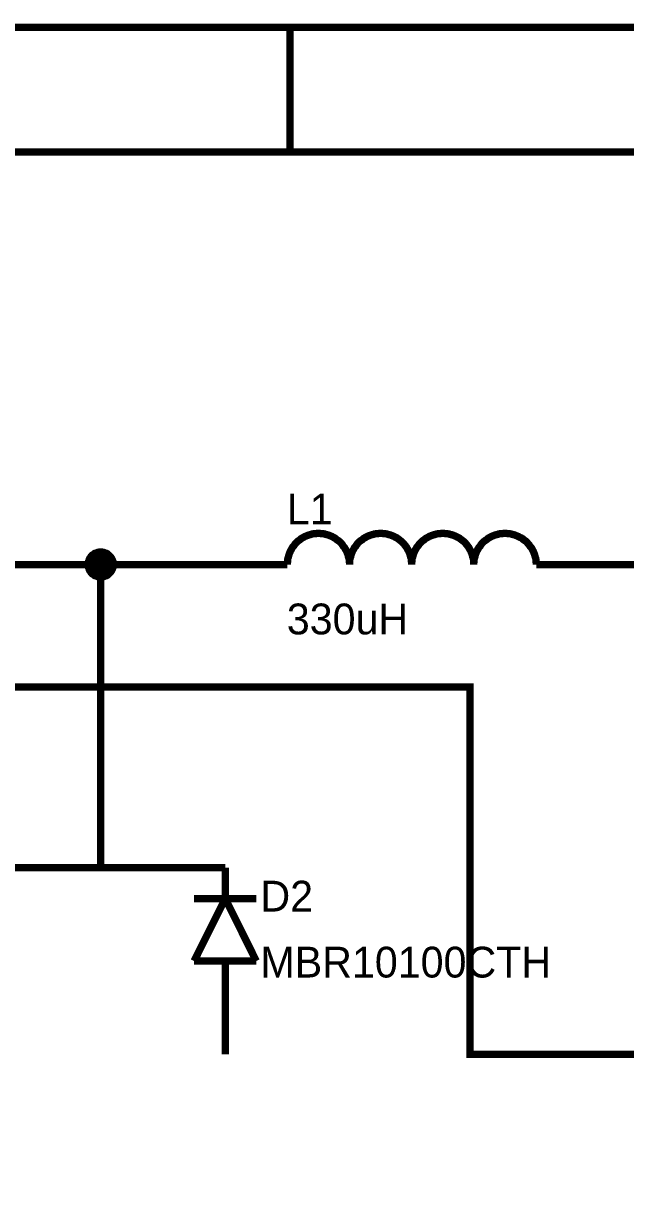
# Model space of a CAD drawing. Header units: millimetres. Extents: x 0 to 394, y 0 to 282.
# Drawn here: x 136.77 to 161.36, y 234.02 to 282.09 of the extents above; entities that cross this region are included whole.
import ezdxf

# ---------------------------------------------------------------- set-up
doc = ezdxf.new("R2010")
doc.units = ezdxf.units.MM
doc.layers.add('Sheet', color=255, linetype='Continuous')

msp = doc.modelspace()

# ---------------------------------------------------------------- linework, layer by layer
at = {"layer": 'Sheet'}
for points, const_width in [([(0.022, 281.94), (393.7, 281.94), (393.7, 0), (0.022, 0), (0.022, 281.94)], 0.3), ([(0.022, 281.94), (0.022, 0), (393.7, 0), (393.7, 281.94), (0.022, 281.94), (0.022, 281.94)], 0.0991), ([(5.099, 276.841), (388.624, 276.841), (388.624, 5.076), (5.099, 5.076), (5.099, 276.841)], 0.3), ([(5.099, 276.841), (5.099, 5.076), (388.624, 5.076), (388.624, 276.841), (5.099, 276.841), (5.099, 276.841)], 0.0991)]:
    msp.add_lwpolyline(points, close=True, dxfattribs=dict(at, const_width=const_width))
for points, const_width in [([(147.649, 281.94), (147.649, 276.852)], 0.3), ([(148.817, 261.264), (148.749, 261.264), (148.693, 261.253), (148.626, 261.253), (148.558, 261.241), (148.502, 261.219), (148.446, 261.208), (148.379, 261.185), (148.323, 261.163), (148.266, 261.14), (148.21, 261.107), (148.165, 261.084), (148.109, 261.051), (148.064, 261.006), (148.008, 260.972), (147.963, 260.938), (147.918, 260.893), (147.873, 260.848), (147.84, 260.803), (147.806, 260.747), (147.761, 260.702), (147.727, 260.646), (147.705, 260.601), (147.671, 260.545), (147.649, 260.489), (147.626, 260.433), (147.604, 260.365), (147.593, 260.309), (147.57, 260.253), (147.559, 260.186), (147.559, 260.118), (147.548, 260.062), (147.548, 259.995)], 0.3), ([(150.086, 259.995), (150.086, 260.062), (150.075, 260.118), (150.075, 260.186), (150.063, 260.253), (150.041, 260.309), (150.03, 260.365), (150.007, 260.433), (149.985, 260.489), (149.962, 260.545), (149.929, 260.601), (149.906, 260.646), (149.872, 260.702), (149.827, 260.747), (149.794, 260.803), (149.76, 260.848), (149.715, 260.893), (149.67, 260.938), (149.625, 260.972), (149.569, 261.006), (149.524, 261.051), (149.468, 261.084), (149.423, 261.107), (149.367, 261.14), (149.311, 261.163), (149.255, 261.185), (149.187, 261.208), (149.131, 261.219), (149.075, 261.241), (149.008, 261.253), (148.94, 261.253), (148.884, 261.264), (148.817, 261.264)], 0.3), ([(148.817, 261.264), (148.817, 261.264), (148.817, 261.264), (148.817, 261.264), (148.817, 261.264), (148.817, 261.264), (148.817, 261.264), (148.817, 261.264), (148.817, 261.264), (148.817, 261.264), (148.817, 261.264), (148.817, 261.264), (148.817, 261.264), (148.817, 261.264), (148.817, 261.264), (148.817, 261.264), (148.817, 261.264), (148.817, 261.264), (148.817, 261.264), (148.817, 261.264), (148.817, 261.264), (148.817, 261.264), (148.817, 261.264), (148.817, 261.264), (148.817, 261.264), (148.817, 261.264), (148.817, 261.264), (148.817, 261.264), (148.817, 261.264), (148.817, 261.264), (148.817, 261.264), (148.817, 261.264), (148.817, 261.264)], 0.3), ([(151.355, 261.264), (151.287, 261.264), (151.231, 261.253), (151.164, 261.253), (151.097, 261.241), (151.04, 261.219), (150.984, 261.208), (150.917, 261.185), (150.861, 261.163), (150.805, 261.14), (150.748, 261.107), (150.703, 261.084), (150.647, 261.051), (150.602, 261.006), (150.546, 260.972), (150.501, 260.938), (150.456, 260.893), (150.411, 260.848), (150.378, 260.803), (150.344, 260.747), (150.299, 260.702), (150.265, 260.646), (150.243, 260.601), (150.209, 260.545), (150.187, 260.489), (150.164, 260.433), (150.142, 260.365), (150.131, 260.309), (150.108, 260.253), (150.097, 260.186), (150.097, 260.118), (150.086, 260.062), (150.086, 259.995)], 0.3), ([(152.624, 259.995), (152.624, 260.062), (152.613, 260.118), (152.613, 260.186), (152.601, 260.253), (152.579, 260.309), (152.568, 260.365), (152.545, 260.433), (152.523, 260.489), (152.5, 260.545), (152.467, 260.601), (152.444, 260.646), (152.411, 260.702), (152.377, 260.747), (152.332, 260.803), (152.298, 260.848), (152.253, 260.893), (152.208, 260.938), (152.163, 260.972), (152.119, 261.006), (152.062, 261.051), (152.017, 261.084), (151.961, 261.107), (151.905, 261.14), (151.849, 261.163), (151.793, 261.185), (151.737, 261.208), (151.669, 261.219), (151.613, 261.241), (151.546, 261.253), (151.49, 261.253), (151.422, 261.264), (151.355, 261.264)], 0.3), ([(151.355, 261.264), (151.355, 261.264), (151.355, 261.264), (151.355, 261.264), (151.355, 261.264), (151.355, 261.264), (151.355, 261.264), (151.355, 261.264), (151.355, 261.264), (151.355, 261.264), (151.355, 261.264), (151.355, 261.264), (151.355, 261.264), (151.355, 261.264), (151.355, 261.264), (151.355, 261.264), (151.355, 261.264), (151.355, 261.264), (151.355, 261.264), (151.355, 261.264), (151.355, 261.264), (151.355, 261.264), (151.355, 261.264), (151.355, 261.264), (151.355, 261.264), (151.355, 261.264), (151.355, 261.264), (151.355, 261.264), (151.355, 261.264), (151.355, 261.264), (151.355, 261.264), (151.355, 261.264), (151.355, 261.264)], 0.3), ([(153.893, 261.264), (153.826, 261.264), (153.769, 261.253), (153.702, 261.253), (153.635, 261.241), (153.578, 261.219), (153.522, 261.208), (153.455, 261.185), (153.399, 261.163), (153.343, 261.14), (153.286, 261.107), (153.242, 261.084), (153.185, 261.051), (153.14, 261.006), (153.084, 260.972), (153.039, 260.938), (152.994, 260.893), (152.95, 260.848), (152.916, 260.803), (152.882, 260.747), (152.837, 260.702), (152.804, 260.646), (152.781, 260.601), (152.747, 260.545), (152.725, 260.489), (152.703, 260.433), (152.68, 260.365), (152.669, 260.309), (152.646, 260.253), (152.635, 260.186), (152.635, 260.118), (152.624, 260.062), (152.624, 259.995)], 0.3), ([(155.162, 259.995), (155.162, 260.062), (155.151, 260.118), (155.151, 260.186), (155.14, 260.253), (155.117, 260.309), (155.106, 260.365), (155.083, 260.433), (155.061, 260.489), (155.038, 260.545), (155.005, 260.601), (154.982, 260.646), (154.949, 260.702), (154.915, 260.747), (154.87, 260.803), (154.836, 260.848), (154.791, 260.893), (154.746, 260.938), (154.702, 260.972), (154.657, 261.006), (154.6, 261.051), (154.556, 261.084), (154.499, 261.107), (154.443, 261.14), (154.387, 261.163), (154.331, 261.185), (154.275, 261.208), (154.207, 261.219), (154.151, 261.241), (154.084, 261.253), (154.028, 261.253), (153.96, 261.264), (153.893, 261.264)], 0.3), ([(153.893, 261.264), (153.893, 261.264), (153.893, 261.264), (153.893, 261.264), (153.893, 261.264), (153.893, 261.264), (153.893, 261.264), (153.893, 261.264), (153.893, 261.264), (153.893, 261.264), (153.893, 261.264), (153.893, 261.264), (153.893, 261.264), (153.893, 261.264), (153.893, 261.264), (153.893, 261.264), (153.893, 261.264), (153.893, 261.264), (153.893, 261.264), (153.893, 261.264), (153.893, 261.264), (153.893, 261.264), (153.893, 261.264), (153.893, 261.264), (153.893, 261.264), (153.893, 261.264), (153.893, 261.264), (153.893, 261.264), (153.893, 261.264), (153.893, 261.264), (153.893, 261.264), (153.893, 261.264), (153.893, 261.264)], 0.3), ([(156.431, 261.264), (156.364, 261.264), (156.308, 261.253), (156.24, 261.253), (156.173, 261.241), (156.117, 261.219), (156.06, 261.208), (155.993, 261.185), (155.937, 261.163), (155.881, 261.14), (155.825, 261.107), (155.78, 261.084), (155.724, 261.051), (155.679, 261.006), (155.622, 260.972), (155.578, 260.938), (155.533, 260.893), (155.488, 260.848), (155.454, 260.803), (155.42, 260.747), (155.375, 260.702), (155.342, 260.646), (155.319, 260.601), (155.286, 260.545), (155.263, 260.489), (155.241, 260.433), (155.218, 260.365), (155.207, 260.309), (155.184, 260.253), (155.173, 260.186), (155.173, 260.118), (155.162, 260.062), (155.162, 259.995)], 0.3), ([(157.711, 259.995), (157.711, 260.062), (157.7, 260.118), (157.7, 260.186), (157.689, 260.253), (157.666, 260.309), (157.655, 260.365), (157.633, 260.433), (157.61, 260.489), (157.588, 260.545), (157.554, 260.601), (157.532, 260.646), (157.498, 260.702), (157.453, 260.747), (157.419, 260.803), (157.374, 260.848), (157.341, 260.893), (157.296, 260.938), (157.251, 260.972), (157.195, 261.006), (157.15, 261.051), (157.094, 261.084), (157.038, 261.107), (156.981, 261.14), (156.925, 261.163), (156.869, 261.185), (156.813, 261.208), (156.757, 261.219), (156.689, 261.241), (156.622, 261.253), (156.566, 261.253), (156.498, 261.264), (156.431, 261.264)], 0.3), ([(156.431, 261.264), (156.431, 261.264), (156.431, 261.264), (156.431, 261.264), (156.431, 261.264), (156.431, 261.264), (156.431, 261.264), (156.431, 261.264), (156.431, 261.264), (156.431, 261.264), (156.431, 261.264), (156.431, 261.264), (156.431, 261.264), (156.431, 261.264), (156.431, 261.264), (156.431, 261.264), (156.431, 261.264), (156.431, 261.264), (156.431, 261.264), (156.431, 261.264), (156.431, 261.264), (156.431, 261.264), (156.431, 261.264), (156.431, 261.264), (156.431, 261.264), (156.431, 261.264), (156.431, 261.264), (156.431, 261.264), (156.431, 261.264), (156.431, 261.264), (156.431, 261.264), (156.431, 261.264), (156.431, 261.264)], 0.3), ([(139.417, 259.995), (139.417, 260.017), (139.417, 260.051), (139.428, 260.073), (139.428, 260.096), (139.428, 260.118), (139.439, 260.141), (139.45, 260.175), (139.462, 260.197), (139.462, 260.219), (139.473, 260.242), (139.484, 260.253), (139.507, 260.276), (139.518, 260.298), (139.529, 260.321), (139.551, 260.332), (139.563, 260.354), (139.585, 260.365), (139.596, 260.388), (139.619, 260.399), (139.641, 260.41), (139.664, 260.433), (139.675, 260.444), (139.697, 260.455), (139.72, 260.455), (139.742, 260.467), (139.776, 260.478), (139.799, 260.489), (139.821, 260.489), (139.843, 260.489), (139.866, 260.5), (139.9, 260.5), (139.922, 260.5)], 0.3), ([(139.417, 259.995), (139.417, 260.017), (139.417, 260.051), (139.428, 260.073), (139.428, 260.096), (139.428, 260.118), (139.439, 260.141), (139.45, 260.175), (139.462, 260.197), (139.462, 260.219), (139.473, 260.242), (139.484, 260.253), (139.507, 260.276), (139.518, 260.298), (139.529, 260.321), (139.551, 260.332), (139.563, 260.354), (139.585, 260.365), (139.596, 260.388), (139.619, 260.399), (139.641, 260.41), (139.664, 260.433), (139.675, 260.444), (139.697, 260.455), (139.72, 260.455), (139.742, 260.467), (139.776, 260.478), (139.799, 260.489), (139.821, 260.489), (139.843, 260.489), (139.866, 260.5), (139.9, 260.5), (139.922, 260.5)], 0.3), ([(139.417, 259.995), (139.417, 260.017), (139.417, 260.051), (139.428, 260.073), (139.428, 260.096), (139.428, 260.118), (139.439, 260.141), (139.45, 260.175), (139.462, 260.197), (139.462, 260.219), (139.473, 260.242), (139.484, 260.253), (139.507, 260.276), (139.518, 260.298), (139.529, 260.321), (139.551, 260.332), (139.563, 260.354), (139.585, 260.365), (139.596, 260.388), (139.619, 260.399), (139.641, 260.41), (139.664, 260.433), (139.675, 260.444), (139.697, 260.455), (139.72, 260.455), (139.742, 260.467), (139.776, 260.478), (139.799, 260.489), (139.821, 260.489), (139.843, 260.489), (139.866, 260.5), (139.9, 260.5), (139.922, 260.5)], 0.3), ([(139.417, 259.995), (139.417, 260.017), (139.417, 260.051), (139.428, 260.073), (139.428, 260.096), (139.428, 260.118), (139.439, 260.141), (139.45, 260.175), (139.462, 260.197), (139.462, 260.219), (139.473, 260.242), (139.484, 260.253), (139.507, 260.276), (139.518, 260.298), (139.529, 260.321), (139.551, 260.332), (139.563, 260.354), (139.585, 260.365), (139.596, 260.388), (139.619, 260.399), (139.641, 260.41), (139.664, 260.433), (139.675, 260.444), (139.697, 260.455), (139.72, 260.455), (139.742, 260.467), (139.776, 260.478), (139.799, 260.489), (139.821, 260.489), (139.843, 260.489), (139.866, 260.5), (139.9, 260.5), (139.922, 260.5)], 0.3), ([(139.417, 259.995), (139.417, 260.017), (139.417, 260.051), (139.428, 260.073), (139.428, 260.096), (139.428, 260.118), (139.439, 260.141), (139.45, 260.175), (139.462, 260.197), (139.462, 260.219), (139.473, 260.242), (139.484, 260.253), (139.507, 260.276), (139.518, 260.298), (139.529, 260.321), (139.551, 260.332), (139.563, 260.354), (139.585, 260.365), (139.596, 260.388), (139.619, 260.399), (139.641, 260.41), (139.664, 260.433), (139.675, 260.444), (139.697, 260.455), (139.72, 260.455), (139.742, 260.467), (139.776, 260.478), (139.799, 260.489), (139.821, 260.489), (139.843, 260.489), (139.866, 260.5), (139.9, 260.5), (139.922, 260.5)], 0.0991), ([(139.417, 259.995), (139.417, 260.017), (139.417, 260.051), (139.428, 260.073), (139.428, 260.096), (139.428, 260.118), (139.439, 260.141), (139.45, 260.175), (139.462, 260.197), (139.462, 260.219), (139.473, 260.242), (139.484, 260.253), (139.507, 260.276), (139.518, 260.298), (139.529, 260.321), (139.551, 260.332), (139.563, 260.354), (139.585, 260.365), (139.596, 260.388), (139.619, 260.399), (139.641, 260.41), (139.664, 260.433), (139.675, 260.444), (139.697, 260.455), (139.72, 260.455), (139.742, 260.467), (139.776, 260.478), (139.799, 260.489), (139.821, 260.489), (139.843, 260.489), (139.866, 260.5), (139.9, 260.5), (139.922, 260.5)], 0.0991), ([(139.417, 259.995), (139.417, 260.017), (139.417, 260.051), (139.428, 260.073), (139.428, 260.096), (139.428, 260.118), (139.439, 260.141), (139.45, 260.175), (139.462, 260.197), (139.462, 260.219), (139.473, 260.242), (139.484, 260.253), (139.507, 260.276), (139.518, 260.298), (139.529, 260.321), (139.551, 260.332), (139.563, 260.354), (139.585, 260.365), (139.596, 260.388), (139.619, 260.399), (139.641, 260.41), (139.664, 260.433), (139.675, 260.444), (139.697, 260.455), (139.72, 260.455), (139.742, 260.467), (139.776, 260.478), (139.799, 260.489), (139.821, 260.489), (139.843, 260.489), (139.866, 260.5), (139.9, 260.5), (139.922, 260.5)], 0.0991), ([(139.417, 259.995), (139.417, 260.017), (139.417, 260.051), (139.428, 260.073), (139.428, 260.096), (139.428, 260.118), (139.439, 260.141), (139.45, 260.175), (139.462, 260.197), (139.462, 260.219), (139.473, 260.242), (139.484, 260.253), (139.507, 260.276), (139.518, 260.298), (139.529, 260.321), (139.551, 260.332), (139.563, 260.354), (139.585, 260.365), (139.596, 260.388), (139.619, 260.399), (139.641, 260.41), (139.664, 260.433), (139.675, 260.444), (139.697, 260.455), (139.72, 260.455), (139.742, 260.467), (139.776, 260.478), (139.799, 260.489), (139.821, 260.489), (139.843, 260.489), (139.866, 260.5), (139.9, 260.5), (139.922, 260.5)], 0.0991), ([(139.922, 260.5), (139.922, 260.5)], 0.3), ([(139.922, 260.5), (139.945, 260.5), (139.978, 260.5), (140.001, 260.489), (140.023, 260.489), (140.046, 260.489), (140.079, 260.478), (140.102, 260.467), (140.124, 260.455), (140.147, 260.455), (140.169, 260.444), (140.192, 260.433), (140.214, 260.41), (140.225, 260.399), (140.248, 260.388), (140.27, 260.365), (140.281, 260.354), (140.304, 260.332), (140.315, 260.321), (140.338, 260.298), (140.349, 260.276), (140.36, 260.253), (140.371, 260.242), (140.383, 260.219), (140.394, 260.197), (140.405, 260.175), (140.416, 260.141), (140.427, 260.118), (140.427, 260.096), (140.427, 260.073), (140.439, 260.051), (140.439, 260.017), (140.439, 259.995)], 0.3), ([(139.922, 260.5), (139.922, 260.5)], 0.3), ([(139.922, 260.5), (139.945, 260.5), (139.978, 260.5), (140.001, 260.489), (140.023, 260.489), (140.046, 260.489), (140.079, 260.478), (140.102, 260.467), (140.124, 260.455), (140.147, 260.455), (140.169, 260.444), (140.192, 260.433), (140.214, 260.41), (140.225, 260.399), (140.248, 260.388), (140.27, 260.365), (140.281, 260.354), (140.304, 260.332), (140.315, 260.321), (140.338, 260.298), (140.349, 260.276), (140.36, 260.253), (140.371, 260.242), (140.383, 260.219), (140.394, 260.197), (140.405, 260.175), (140.416, 260.141), (140.427, 260.118), (140.427, 260.096), (140.427, 260.073), (140.439, 260.051), (140.439, 260.017), (140.439, 259.995)], 0.3), ([(139.922, 260.5), (139.922, 260.5)], 0.3), ([(139.922, 260.5), (139.945, 260.5), (139.978, 260.5), (140.001, 260.489), (140.023, 260.489), (140.046, 260.489), (140.079, 260.478), (140.102, 260.467), (140.124, 260.455), (140.147, 260.455), (140.169, 260.444), (140.192, 260.433), (140.214, 260.41), (140.225, 260.399), (140.248, 260.388), (140.27, 260.365), (140.281, 260.354), (140.304, 260.332), (140.315, 260.321), (140.338, 260.298), (140.349, 260.276), (140.36, 260.253), (140.371, 260.242), (140.383, 260.219), (140.394, 260.197), (140.405, 260.175), (140.416, 260.141), (140.427, 260.118), (140.427, 260.096), (140.427, 260.073), (140.439, 260.051), (140.439, 260.017), (140.439, 259.995)], 0.3), ([(139.922, 260.5), (139.922, 260.5)], 0.3), ([(139.922, 260.5), (139.945, 260.5), (139.978, 260.5), (140.001, 260.489), (140.023, 260.489), (140.046, 260.489), (140.079, 260.478), (140.102, 260.467), (140.124, 260.455), (140.147, 260.455), (140.169, 260.444), (140.192, 260.433), (140.214, 260.41), (140.225, 260.399), (140.248, 260.388), (140.27, 260.365), (140.281, 260.354), (140.304, 260.332), (140.315, 260.321), (140.338, 260.298), (140.349, 260.276), (140.36, 260.253), (140.371, 260.242), (140.383, 260.219), (140.394, 260.197), (140.405, 260.175), (140.416, 260.141), (140.427, 260.118), (140.427, 260.096), (140.427, 260.073), (140.439, 260.051), (140.439, 260.017), (140.439, 259.995)], 0.3), ([(139.922, 260.5), (139.922, 260.5)], 0.0991), ([(139.922, 260.5), (139.945, 260.5), (139.978, 260.5), (140.001, 260.489), (140.023, 260.489), (140.046, 260.489), (140.079, 260.478), (140.102, 260.467), (140.124, 260.455), (140.147, 260.455), (140.169, 260.444), (140.192, 260.433), (140.214, 260.41), (140.225, 260.399), (140.248, 260.388), (140.27, 260.365), (140.281, 260.354), (140.304, 260.332), (140.315, 260.321), (140.338, 260.298), (140.349, 260.276), (140.36, 260.253), (140.371, 260.242), (140.383, 260.219), (140.394, 260.197), (140.405, 260.175), (140.416, 260.141), (140.427, 260.118), (140.427, 260.096), (140.427, 260.073), (140.439, 260.051), (140.439, 260.017), (140.439, 259.995)], 0.0991), ([(139.922, 260.5), (139.922, 260.5)], 0.0991), ([(139.922, 260.5), (139.945, 260.5), (139.978, 260.5), (140.001, 260.489), (140.023, 260.489), (140.046, 260.489), (140.079, 260.478), (140.102, 260.467), (140.124, 260.455), (140.147, 260.455), (140.169, 260.444), (140.192, 260.433), (140.214, 260.41), (140.225, 260.399), (140.248, 260.388), (140.27, 260.365), (140.281, 260.354), (140.304, 260.332), (140.315, 260.321), (140.338, 260.298), (140.349, 260.276), (140.36, 260.253), (140.371, 260.242), (140.383, 260.219), (140.394, 260.197), (140.405, 260.175), (140.416, 260.141), (140.427, 260.118), (140.427, 260.096), (140.427, 260.073), (140.439, 260.051), (140.439, 260.017), (140.439, 259.995)], 0.0991), ([(139.922, 260.5), (139.922, 260.5)], 0.0991), ([(139.922, 260.5), (139.945, 260.5), (139.978, 260.5), (140.001, 260.489), (140.023, 260.489), (140.046, 260.489), (140.079, 260.478), (140.102, 260.467), (140.124, 260.455), (140.147, 260.455), (140.169, 260.444), (140.192, 260.433), (140.214, 260.41), (140.225, 260.399), (140.248, 260.388), (140.27, 260.365), (140.281, 260.354), (140.304, 260.332), (140.315, 260.321), (140.338, 260.298), (140.349, 260.276), (140.36, 260.253), (140.371, 260.242), (140.383, 260.219), (140.394, 260.197), (140.405, 260.175), (140.416, 260.141), (140.427, 260.118), (140.427, 260.096), (140.427, 260.073), (140.439, 260.051), (140.439, 260.017), (140.439, 259.995)], 0.0991), ([(139.922, 260.5), (139.922, 260.5)], 0.0991), ([(139.922, 260.5), (139.945, 260.5), (139.978, 260.5), (140.001, 260.489), (140.023, 260.489), (140.046, 260.489), (140.079, 260.478), (140.102, 260.467), (140.124, 260.455), (140.147, 260.455), (140.169, 260.444), (140.192, 260.433), (140.214, 260.41), (140.225, 260.399), (140.248, 260.388), (140.27, 260.365), (140.281, 260.354), (140.304, 260.332), (140.315, 260.321), (140.338, 260.298), (140.349, 260.276), (140.36, 260.253), (140.371, 260.242), (140.383, 260.219), (140.394, 260.197), (140.405, 260.175), (140.416, 260.141), (140.427, 260.118), (140.427, 260.096), (140.427, 260.073), (140.439, 260.051), (140.439, 260.017), (140.439, 259.995)], 0.0991), ([(132.869, 260.073), (132.869, 259.995), (139.922, 259.995)], 0.3), ([(139.922, 259.489), (139.9, 259.489), (139.866, 259.489), (139.843, 259.501), (139.821, 259.501), (139.799, 259.501), (139.776, 259.512), (139.742, 259.523), (139.72, 259.534), (139.697, 259.534), (139.675, 259.546), (139.664, 259.557), (139.641, 259.579), (139.619, 259.591), (139.596, 259.602), (139.585, 259.624), (139.563, 259.635), (139.551, 259.658), (139.529, 259.669), (139.518, 259.692), (139.507, 259.714), (139.484, 259.737), (139.473, 259.748), (139.462, 259.77), (139.462, 259.793), (139.45, 259.815), (139.439, 259.849), (139.428, 259.871), (139.428, 259.894), (139.428, 259.916), (139.417, 259.939), (139.417, 259.972), (139.417, 259.995)], 0.3), ([(139.417, 259.995), (139.417, 259.995)], 0.3), ([(139.922, 259.489), (139.9, 259.489), (139.866, 259.489), (139.843, 259.501), (139.821, 259.501), (139.799, 259.501), (139.776, 259.512), (139.742, 259.523), (139.72, 259.534), (139.697, 259.534), (139.675, 259.546), (139.664, 259.557), (139.641, 259.579), (139.619, 259.591), (139.596, 259.602), (139.585, 259.624), (139.563, 259.635), (139.551, 259.658), (139.529, 259.669), (139.518, 259.692), (139.507, 259.714), (139.484, 259.737), (139.473, 259.748), (139.462, 259.77), (139.462, 259.793), (139.45, 259.815), (139.439, 259.849), (139.428, 259.871), (139.428, 259.894), (139.428, 259.916), (139.417, 259.939), (139.417, 259.972), (139.417, 259.995)], 0.3), ([(139.417, 259.995), (139.417, 259.995)], 0.3), ([(139.922, 259.489), (139.9, 259.489), (139.866, 259.489), (139.843, 259.501), (139.821, 259.501), (139.799, 259.501), (139.776, 259.512), (139.742, 259.523), (139.72, 259.534), (139.697, 259.534), (139.675, 259.546), (139.664, 259.557), (139.641, 259.579), (139.619, 259.591), (139.596, 259.602), (139.585, 259.624), (139.563, 259.635), (139.551, 259.658), (139.529, 259.669), (139.518, 259.692), (139.507, 259.714), (139.484, 259.737), (139.473, 259.748), (139.462, 259.77), (139.462, 259.793), (139.45, 259.815), (139.439, 259.849), (139.428, 259.871), (139.428, 259.894), (139.428, 259.916), (139.417, 259.939), (139.417, 259.972), (139.417, 259.995)], 0.3), ([(139.417, 259.995), (139.417, 259.995)], 0.3), ([(139.922, 259.489), (139.9, 259.489), (139.866, 259.489), (139.843, 259.501), (139.821, 259.501), (139.799, 259.501), (139.776, 259.512), (139.742, 259.523), (139.72, 259.534), (139.697, 259.534), (139.675, 259.546), (139.664, 259.557), (139.641, 259.579), (139.619, 259.591), (139.596, 259.602), (139.585, 259.624), (139.563, 259.635), (139.551, 259.658), (139.529, 259.669), (139.518, 259.692), (139.507, 259.714), (139.484, 259.737), (139.473, 259.748), (139.462, 259.77), (139.462, 259.793), (139.45, 259.815), (139.439, 259.849), (139.428, 259.871), (139.428, 259.894), (139.428, 259.916), (139.417, 259.939), (139.417, 259.972), (139.417, 259.995)], 0.3), ([(139.417, 259.995), (139.417, 259.995)], 0.3), ([(140.439, 259.995), (140.439, 259.972), (140.439, 259.939), (140.427, 259.916), (140.427, 259.894), (140.427, 259.871), (140.416, 259.849), (140.405, 259.815), (140.394, 259.793), (140.383, 259.77), (140.371, 259.748), (140.36, 259.737), (140.349, 259.714), (140.338, 259.692), (140.315, 259.669), (140.304, 259.658), (140.281, 259.635), (140.27, 259.624), (140.248, 259.602), (140.225, 259.591), (140.214, 259.579), (140.192, 259.557), (140.169, 259.546), (140.147, 259.534), (140.124, 259.534), (140.102, 259.523), (140.079, 259.512), (140.046, 259.501), (140.023, 259.501), (140.001, 259.501), (139.978, 259.489), (139.945, 259.489), (139.922, 259.489)], 0.3), ([(139.922, 250.157), (139.922, 259.995), (145.01, 259.995)], 0.3), ([(140.439, 259.995), (140.439, 259.972), (140.439, 259.939), (140.427, 259.916), (140.427, 259.894), (140.427, 259.871), (140.416, 259.849), (140.405, 259.815), (140.394, 259.793), (140.383, 259.77), (140.371, 259.748), (140.36, 259.737), (140.349, 259.714), (140.338, 259.692), (140.315, 259.669), (140.304, 259.658), (140.281, 259.635), (140.27, 259.624), (140.248, 259.602), (140.225, 259.591), (140.214, 259.579), (140.192, 259.557), (140.169, 259.546), (140.147, 259.534), (140.124, 259.534), (140.102, 259.523), (140.079, 259.512), (140.046, 259.501), (140.023, 259.501), (140.001, 259.501), (139.978, 259.489), (139.945, 259.489), (139.922, 259.489)], 0.3), ([(140.439, 259.995), (140.439, 259.972), (140.439, 259.939), (140.427, 259.916), (140.427, 259.894), (140.427, 259.871), (140.416, 259.849), (140.405, 259.815), (140.394, 259.793), (140.383, 259.77), (140.371, 259.748), (140.36, 259.737), (140.349, 259.714), (140.338, 259.692), (140.315, 259.669), (140.304, 259.658), (140.281, 259.635), (140.27, 259.624), (140.248, 259.602), (140.225, 259.591), (140.214, 259.579), (140.192, 259.557), (140.169, 259.546), (140.147, 259.534), (140.124, 259.534), (140.102, 259.523), (140.079, 259.512), (140.046, 259.501), (140.023, 259.501), (140.001, 259.501), (139.978, 259.489), (139.945, 259.489), (139.922, 259.489)], 0.3), ([(140.439, 259.995), (140.439, 259.972), (140.439, 259.939), (140.427, 259.916), (140.427, 259.894), (140.427, 259.871), (140.416, 259.849), (140.405, 259.815), (140.394, 259.793), (140.383, 259.77), (140.371, 259.748), (140.36, 259.737), (140.349, 259.714), (140.338, 259.692), (140.315, 259.669), (140.304, 259.658), (140.281, 259.635), (140.27, 259.624), (140.248, 259.602), (140.225, 259.591), (140.214, 259.579), (140.192, 259.557), (140.169, 259.546), (140.147, 259.534), (140.124, 259.534), (140.102, 259.523), (140.079, 259.512), (140.046, 259.501), (140.023, 259.501), (140.001, 259.501), (139.978, 259.489), (139.945, 259.489), (139.922, 259.489)], 0.3), ([(140.439, 259.995), (140.439, 259.995), (140.439, 259.995), (140.439, 259.995), (140.439, 259.995), (140.439, 259.995), (140.439, 259.995), (140.439, 259.995), (140.439, 259.995), (140.439, 259.995), (140.439, 259.995), (140.439, 259.995), (140.439, 259.995), (140.439, 259.995), (140.439, 259.995), (140.439, 259.995), (140.439, 259.995), (140.439, 259.995), (140.439, 259.995), (140.439, 259.995), (140.439, 259.995), (140.439, 259.995), (140.439, 259.995), (140.439, 259.995), (140.439, 259.995), (140.439, 259.995), (140.439, 259.995), (140.439, 259.995), (140.439, 259.995), (140.439, 259.995), (140.439, 259.995), (140.439, 259.995), (140.439, 259.995)], 0.3), ([(140.439, 259.995), (140.439, 259.995)], 0.3), ([(140.439, 259.995), (140.439, 259.995), (140.439, 259.995), (140.439, 259.995), (140.439, 259.995), (140.439, 259.995), (140.439, 259.995), (140.439, 259.995), (140.439, 259.995), (140.439, 259.995), (140.439, 259.995), (140.439, 259.995), (140.439, 259.995), (140.439, 259.995), (140.439, 259.995), (140.439, 259.995), (140.439, 259.995), (140.439, 259.995), (140.439, 259.995), (140.439, 259.995), (140.439, 259.995), (140.439, 259.995), (140.439, 259.995), (140.439, 259.995), (140.439, 259.995), (140.439, 259.995), (140.439, 259.995), (140.439, 259.995), (140.439, 259.995), (140.439, 259.995), (140.439, 259.995), (140.439, 259.995), (140.439, 259.995)], 0.3), ([(140.439, 259.995), (140.439, 259.995)], 0.3), ([(140.439, 259.995), (140.439, 259.995), (140.439, 259.995), (140.439, 259.995), (140.439, 259.995), (140.439, 259.995), (140.439, 259.995), (140.439, 259.995), (140.439, 259.995), (140.439, 259.995), (140.439, 259.995), (140.439, 259.995), (140.439, 259.995), (140.439, 259.995), (140.439, 259.995), (140.439, 259.995), (140.439, 259.995), (140.439, 259.995), (140.439, 259.995), (140.439, 259.995), (140.439, 259.995), (140.439, 259.995), (140.439, 259.995), (140.439, 259.995), (140.439, 259.995), (140.439, 259.995), (140.439, 259.995), (140.439, 259.995), (140.439, 259.995), (140.439, 259.995), (140.439, 259.995), (140.439, 259.995), (140.439, 259.995)], 0.3), ([(140.439, 259.995), (140.439, 259.995)], 0.3), ([(140.439, 259.995), (140.439, 259.995), (140.439, 259.995), (140.439, 259.995), (140.439, 259.995), (140.439, 259.995), (140.439, 259.995), (140.439, 259.995), (140.439, 259.995), (140.439, 259.995), (140.439, 259.995), (140.439, 259.995), (140.439, 259.995), (140.439, 259.995), (140.439, 259.995), (140.439, 259.995), (140.439, 259.995), (140.439, 259.995), (140.439, 259.995), (140.439, 259.995), (140.439, 259.995), (140.439, 259.995), (140.439, 259.995), (140.439, 259.995), (140.439, 259.995), (140.439, 259.995), (140.439, 259.995), (140.439, 259.995), (140.439, 259.995), (140.439, 259.995), (140.439, 259.995), (140.439, 259.995), (140.439, 259.995)], 0.3), ([(140.439, 259.995), (140.439, 259.995)], 0.3), ([(147.548, 259.995), (145.01, 259.995)], 0.3), ([(157.711, 259.995), (160.249, 259.995)], 0.3), ([(160.249, 259.995), (165.011, 259.995), (165.011, 252.616)], 0.3), ([(139.922, 259.489), (139.9, 259.489), (139.866, 259.489), (139.843, 259.501), (139.821, 259.501), (139.799, 259.501), (139.776, 259.512), (139.742, 259.523), (139.72, 259.534), (139.697, 259.534), (139.675, 259.546), (139.664, 259.557), (139.641, 259.579), (139.619, 259.591), (139.596, 259.602), (139.585, 259.624), (139.563, 259.635), (139.551, 259.658), (139.529, 259.669), (139.518, 259.692), (139.507, 259.714), (139.484, 259.737), (139.473, 259.748), (139.462, 259.77), (139.462, 259.793), (139.45, 259.815), (139.439, 259.849), (139.428, 259.871), (139.428, 259.894), (139.428, 259.916), (139.417, 259.939), (139.417, 259.972), (139.417, 259.995)], 0.0991), ([(139.417, 259.995), (139.417, 259.995)], 0.0991), ([(139.922, 259.489), (139.9, 259.489), (139.866, 259.489), (139.843, 259.501), (139.821, 259.501), (139.799, 259.501), (139.776, 259.512), (139.742, 259.523), (139.72, 259.534), (139.697, 259.534), (139.675, 259.546), (139.664, 259.557), (139.641, 259.579), (139.619, 259.591), (139.596, 259.602), (139.585, 259.624), (139.563, 259.635), (139.551, 259.658), (139.529, 259.669), (139.518, 259.692), (139.507, 259.714), (139.484, 259.737), (139.473, 259.748), (139.462, 259.77), (139.462, 259.793), (139.45, 259.815), (139.439, 259.849), (139.428, 259.871), (139.428, 259.894), (139.428, 259.916), (139.417, 259.939), (139.417, 259.972), (139.417, 259.995)], 0.0991), ([(139.417, 259.995), (139.417, 259.995)], 0.0991), ([(139.922, 259.489), (139.9, 259.489), (139.866, 259.489), (139.843, 259.501), (139.821, 259.501), (139.799, 259.501), (139.776, 259.512), (139.742, 259.523), (139.72, 259.534), (139.697, 259.534), (139.675, 259.546), (139.664, 259.557), (139.641, 259.579), (139.619, 259.591), (139.596, 259.602), (139.585, 259.624), (139.563, 259.635), (139.551, 259.658), (139.529, 259.669), (139.518, 259.692), (139.507, 259.714), (139.484, 259.737), (139.473, 259.748), (139.462, 259.77), (139.462, 259.793), (139.45, 259.815), (139.439, 259.849), (139.428, 259.871), (139.428, 259.894), (139.428, 259.916), (139.417, 259.939), (139.417, 259.972), (139.417, 259.995)], 0.0991), ([(139.417, 259.995), (139.417, 259.995)], 0.0991), ([(139.922, 259.489), (139.9, 259.489), (139.866, 259.489), (139.843, 259.501), (139.821, 259.501), (139.799, 259.501), (139.776, 259.512), (139.742, 259.523), (139.72, 259.534), (139.697, 259.534), (139.675, 259.546), (139.664, 259.557), (139.641, 259.579), (139.619, 259.591), (139.596, 259.602), (139.585, 259.624), (139.563, 259.635), (139.551, 259.658), (139.529, 259.669), (139.518, 259.692), (139.507, 259.714), (139.484, 259.737), (139.473, 259.748), (139.462, 259.77), (139.462, 259.793), (139.45, 259.815), (139.439, 259.849), (139.428, 259.871), (139.428, 259.894), (139.428, 259.916), (139.417, 259.939), (139.417, 259.972), (139.417, 259.995)], 0.0991), ([(139.417, 259.995), (139.417, 259.995)], 0.0991), ([(140.439, 259.995), (140.439, 259.972), (140.439, 259.939), (140.427, 259.916), (140.427, 259.894), (140.427, 259.871), (140.416, 259.849), (140.405, 259.815), (140.394, 259.793), (140.383, 259.77), (140.371, 259.748), (140.36, 259.737), (140.349, 259.714), (140.338, 259.692), (140.315, 259.669), (140.304, 259.658), (140.281, 259.635), (140.27, 259.624), (140.248, 259.602), (140.225, 259.591), (140.214, 259.579), (140.192, 259.557), (140.169, 259.546), (140.147, 259.534), (140.124, 259.534), (140.102, 259.523), (140.079, 259.512), (140.046, 259.501), (140.023, 259.501), (140.001, 259.501), (139.978, 259.489), (139.945, 259.489), (139.922, 259.489)], 0.0991), ([(140.439, 259.995), (140.439, 259.972), (140.439, 259.939), (140.427, 259.916), (140.427, 259.894), (140.427, 259.871), (140.416, 259.849), (140.405, 259.815), (140.394, 259.793), (140.383, 259.77), (140.371, 259.748), (140.36, 259.737), (140.349, 259.714), (140.338, 259.692), (140.315, 259.669), (140.304, 259.658), (140.281, 259.635), (140.27, 259.624), (140.248, 259.602), (140.225, 259.591), (140.214, 259.579), (140.192, 259.557), (140.169, 259.546), (140.147, 259.534), (140.124, 259.534), (140.102, 259.523), (140.079, 259.512), (140.046, 259.501), (140.023, 259.501), (140.001, 259.501), (139.978, 259.489), (139.945, 259.489), (139.922, 259.489)], 0.0991), ([(140.439, 259.995), (140.439, 259.972), (140.439, 259.939), (140.427, 259.916), (140.427, 259.894), (140.427, 259.871), (140.416, 259.849), (140.405, 259.815), (140.394, 259.793), (140.383, 259.77), (140.371, 259.748), (140.36, 259.737), (140.349, 259.714), (140.338, 259.692), (140.315, 259.669), (140.304, 259.658), (140.281, 259.635), (140.27, 259.624), (140.248, 259.602), (140.225, 259.591), (140.214, 259.579), (140.192, 259.557), (140.169, 259.546), (140.147, 259.534), (140.124, 259.534), (140.102, 259.523), (140.079, 259.512), (140.046, 259.501), (140.023, 259.501), (140.001, 259.501), (139.978, 259.489), (139.945, 259.489), (139.922, 259.489)], 0.0991), ([(140.439, 259.995), (140.439, 259.972), (140.439, 259.939), (140.427, 259.916), (140.427, 259.894), (140.427, 259.871), (140.416, 259.849), (140.405, 259.815), (140.394, 259.793), (140.383, 259.77), (140.371, 259.748), (140.36, 259.737), (140.349, 259.714), (140.338, 259.692), (140.315, 259.669), (140.304, 259.658), (140.281, 259.635), (140.27, 259.624), (140.248, 259.602), (140.225, 259.591), (140.214, 259.579), (140.192, 259.557), (140.169, 259.546), (140.147, 259.534), (140.124, 259.534), (140.102, 259.523), (140.079, 259.512), (140.046, 259.501), (140.023, 259.501), (140.001, 259.501), (139.978, 259.489), (139.945, 259.489), (139.922, 259.489)], 0.0991), ([(140.439, 259.995), (140.439, 259.995), (140.439, 259.995), (140.439, 259.995), (140.439, 259.995), (140.439, 259.995), (140.439, 259.995), (140.439, 259.995), (140.439, 259.995), (140.439, 259.995), (140.439, 259.995), (140.439, 259.995), (140.439, 259.995), (140.439, 259.995), (140.439, 259.995), (140.439, 259.995), (140.439, 259.995), (140.439, 259.995), (140.439, 259.995), (140.439, 259.995), (140.439, 259.995), (140.439, 259.995), (140.439, 259.995), (140.439, 259.995), (140.439, 259.995), (140.439, 259.995), (140.439, 259.995), (140.439, 259.995), (140.439, 259.995), (140.439, 259.995), (140.439, 259.995), (140.439, 259.995), (140.439, 259.995)], 0.0991), ([(140.439, 259.995), (140.439, 259.995)], 0.0991), ([(140.439, 259.995), (140.439, 259.995), (140.439, 259.995), (140.439, 259.995), (140.439, 259.995), (140.439, 259.995), (140.439, 259.995), (140.439, 259.995), (140.439, 259.995), (140.439, 259.995), (140.439, 259.995), (140.439, 259.995), (140.439, 259.995), (140.439, 259.995), (140.439, 259.995), (140.439, 259.995), (140.439, 259.995), (140.439, 259.995), (140.439, 259.995), (140.439, 259.995), (140.439, 259.995), (140.439, 259.995), (140.439, 259.995), (140.439, 259.995), (140.439, 259.995), (140.439, 259.995), (140.439, 259.995), (140.439, 259.995), (140.439, 259.995), (140.439, 259.995), (140.439, 259.995), (140.439, 259.995), (140.439, 259.995)], 0.0991), ([(140.439, 259.995), (140.439, 259.995)], 0.0991), ([(140.439, 259.995), (140.439, 259.995), (140.439, 259.995), (140.439, 259.995), (140.439, 259.995), (140.439, 259.995), (140.439, 259.995), (140.439, 259.995), (140.439, 259.995), (140.439, 259.995), (140.439, 259.995), (140.439, 259.995), (140.439, 259.995), (140.439, 259.995), (140.439, 259.995), (140.439, 259.995), (140.439, 259.995), (140.439, 259.995), (140.439, 259.995), (140.439, 259.995), (140.439, 259.995), (140.439, 259.995), (140.439, 259.995), (140.439, 259.995), (140.439, 259.995), (140.439, 259.995), (140.439, 259.995), (140.439, 259.995), (140.439, 259.995), (140.439, 259.995), (140.439, 259.995), (140.439, 259.995), (140.439, 259.995)], 0.0991), ([(140.439, 259.995), (140.439, 259.995)], 0.0991), ([(140.439, 259.995), (140.439, 259.995), (140.439, 259.995), (140.439, 259.995), (140.439, 259.995), (140.439, 259.995), (140.439, 259.995), (140.439, 259.995), (140.439, 259.995), (140.439, 259.995), (140.439, 259.995), (140.439, 259.995), (140.439, 259.995), (140.439, 259.995), (140.439, 259.995), (140.439, 259.995), (140.439, 259.995), (140.439, 259.995), (140.439, 259.995), (140.439, 259.995), (140.439, 259.995), (140.439, 259.995), (140.439, 259.995), (140.439, 259.995), (140.439, 259.995), (140.439, 259.995), (140.439, 259.995), (140.439, 259.995), (140.439, 259.995), (140.439, 259.995), (140.439, 259.995), (140.439, 259.995), (140.439, 259.995)], 0.0991), ([(140.439, 259.995), (140.439, 259.995)], 0.0991), ([(132.869, 254.997), (155.005, 254.997), (155.005, 239.993), (185.002, 239.993), (185.002, 244.99)], 0.3), ([(139.922, 247.618), (139.922, 250.157)], 0.3), ([(134.846, 247.618), (145.01, 247.618)], 0.3), ([(145.01, 246.349), (145.01, 247.618)], 0.3), ([(145.01, 246.349), (143.74, 243.8)], 0.3), ([(143.74, 246.349), (145.01, 246.349)], 0.3), ([(146.279, 243.8), (145.01, 246.349)], 0.3), ([(145.01, 246.349), (146.279, 246.349)], 0.3), ([(143.74, 243.8), (145.01, 243.8)], 0.3), ([(145.01, 243.8), (146.279, 243.8)], 0.3), ([(145.01, 242.531), (145.01, 243.8)], 0.3), ([(145.01, 242.531), (145.01, 239.993)], 0.3)]:
    msp.add_lwpolyline(points, dxfattribs=dict(at, const_width=const_width))
at = {"layer": 'Sheet', "const_width": 0.508}
msp.add_lwpolyline([(139.666, 260, 1), (140.174, 260, 1)], format="xyb", close=True, dxfattribs=at)

# ---------------------------------------------------------------- texts
at = {"layer": 'Sheet'}
for s, height, p in [('L1', 1.2579, (147.525, 261.635)), ('330uH', 1.2579, (147.525, 257.142)), ('D2', 1.2579, (146.447, 245.821)), ('MBR10100CTH', 1.25786, (146.447, 243.126))]:
    msp.add_text(s, height=height, dxfattribs=at).set_placement(p)

doc.saveas('drawing.dxf')
